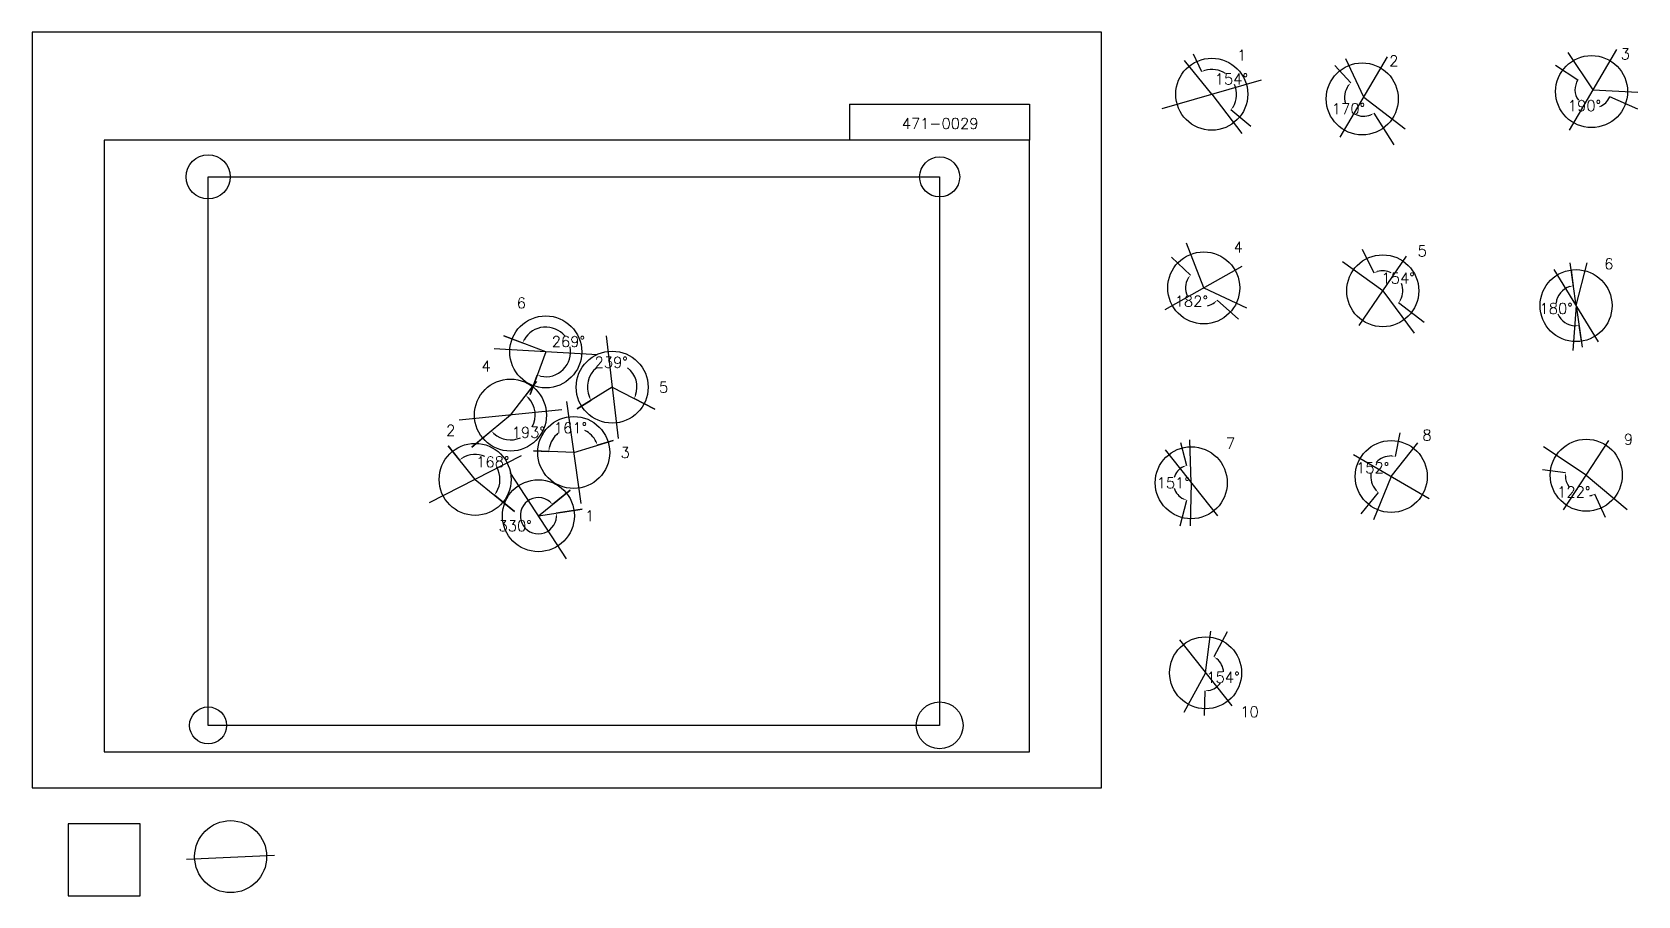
# Model space of a CAD drawing. Extents: x 0 to 2230150, y -150000 to 1050000.
import ezdxf

# ---------------------------------------------------------------- set-up
doc = ezdxf.new("R2010")
doc.units = 0
doc.header["$MEASUREMENT"] = 0
doc.layers.get('0').update_dxf_attribs({"linetype": 'CONTINUOUS'})
doc.layers.get('Defpoints').update_dxf_attribs({"linetype": 'CONTINUOUS'})
for name, color, linetype in [('_0-0_', 7, 'CONTINUOUS'), ('_0-1_V-nasSTD', 7, 'CONTINUOUS'), ('_0-2_番号', 7, 'CONTINUOUS'), ('ADD_LINE', 7, 'CONTINUOUS'), ('文字', 7, 'CONTINUOUS'), ('画像', 7, 'CONTINUOUS')]:
    doc.layers.add(name, color=color, linetype=linetype)
doc.layers.add('位置合わせ用', color=7, linetype='CONTINUOUS', plot=False)
doc.styles.get("Standard").update_dxf_attribs({"font": 'txt', "height": 15000, "bigfont": 'bigfont.shx'})
doc.dimstyles.get("Standard").update_dxf_attribs({"dimtxt": 0.18, "dimasz": 0.18, "dimexe": 0.18, "dimexo": 0.0625, "dimgap": 0.09, "dimtad": 0, "dimtih": 1, "dimtoh": 1, "dimdec": 4, "dimzin": 0, "dimdsep": 46, "dimtxsty": 'Standard', "dimcen": 0.09, "dimadec": 0, "dimazin": 0, "dimtfac": 1, "dimtdec": 4, "dimtofl": 0, "dimtmove": 0, "dimatfit": 3, "dimfxl": 1, "dimtolj": 1, "dimtzin": 0, "dimarcsym": 0})
picture_1 = doc.add_image_def('image1.jpg', size_in_pixel=(800, 600))

# ---------------------------------------------------------------- blocks, each defined once
blk = doc.blocks.new('-000-CCURVE_ORG002')
at = {"layer": '_0-0_', "color": 5, "linetype": 'Continuous'}
for p, q in [((30, -10), (10, -10)), ((10, -10), (10, -30)), ((30, -30), (30, -10)), ((10, -30), (30, -30))]:
    blk.add_line(p, q, dxfattribs=at)
blk = doc.blocks.new('-008-$$ATRU$$11$$背景色$$色$$0_0_0')
at = {"layer": '_0-2_番号'}
blk.add_blockref('-000-CCURVE_ORG002', (0, 0), dxfattribs=at)
blk = doc.blocks.new('*D27')
at = {"layer": 'ADD_LINE', "color": 0, "linetype": 'Continuous', "lineweight": -2}
for p, q in [((1612482, 1019756), (1623866, 995044)), ((1692790, 918934), (1664951, 941812))]:
    blk.add_line(p, q, dxfattribs=at)
for start, end in [(55.935441, 106.423298), (328.898292, 23.176446)]:
    blk.add_arc((1638300, 963714), 34496, start, end, dxfattribs=at)
at = {"layer": 'ADD_LINE', "color": 0}
for points in [[(1628254, 997582), (1628840, 996022), (1623866, 995045)], [(1667157, 946376), (1668518, 945414), (1664951, 941812)]]:
    blk.add_solid(points, dxfattribs=at)
at = {"layer": 'Defpoints', "color": 0}
for p in [(1612482, 1019756), (1638300, 963714), (1672046, 970868), (1692790, 918934)]:
    blk.add_point(p, dxfattribs=at)
at = {"layer": 'ADD_LINE', "color": 0, "linetype": 'Continuous', "insert": (1665608, 984790), "char_height": 15000, "attachment_point": 5}
blk.add_mtext('\\A1;154%%d', dxfattribs=at)
blk = doc.blocks.new('*D28')
at = {"color": 0, "linetype": 'Continuous', "lineweight": -2}
for p, q in [((1809179, 1003391), (1831324, 979396)), ((1891517, 893504), (1863720, 937271))]:
    blk.add_line(p, q, dxfattribs=at)
for start, end in [(143.458517, 199.177328), (242.968088, 291.666013)]:
    blk.add_arc((1849418, 959791), 26678, start, end, dxfattribs=at)
at = {"color": 0}
for points in [[(1828604, 975119), (1827364, 976233), (1831324, 979396)], [(1859646, 934256), (1858888, 935740), (1863721, 937271)]]:
    blk.add_solid(points, dxfattribs=at)
at = {"layer": 'Defpoints', "color": 0}
for p in [(1809179, 1003391), (1849418, 959791), (1823088, 955491), (1891518, 893504)]:
    blk.add_point(p, dxfattribs=at)
at = {"color": 0, "linetype": 'Continuous', "insert": (1828270, 943528), "char_height": 15000, "attachment_point": 5}
blk.add_mtext('\\A1;170%%d', dxfattribs=at)
blk = doc.blocks.new('*D31')
at = {"layer": 'ADD_LINE', "color": 0, "linetype": 'Continuous', "lineweight": -2}
for p, q in [((2115662, 1004203), (2146913, 983688)), ((2230150, 942907), (2190978, 959896))]:
    blk.add_line(p, q, dxfattribs=at)
for start, end in [(146.716384, 215.556167), (291.744567, 336.55299)]:
    blk.add_arc((2167922, 969896), 25131, start, end, dxfattribs=at)
at = {"layer": 'ADD_LINE', "color": 0}
for points in [[(2146913, 983688), (2146913, 983688), (2146913, 983688)], [(2190978, 959896), (2190978, 959896), (2190978, 959896)]]:
    blk.add_solid(points, dxfattribs=at)
at = {"layer": 'Defpoints', "color": 0}
for p in [(2115662, 1004204), (2167922, 969896), (2146156, 957332), (2230150, 942907)]:
    blk.add_point(p, dxfattribs=at)
at = {"layer": 'ADD_LINE', "color": 0, "linetype": 'Continuous', "insert": (2155982, 947782), "char_height": 15000, "attachment_point": 5}
blk.add_mtext('\\A1;190%%d', dxfattribs=at)
blk = doc.blocks.new('*D492')
at = {"color": 0, "linetype": 'Continuous', "lineweight": -2}
for p, q in [((1582560, 737261), (1608834, 712185)), ((1675657, 651191), (1646046, 677753))]:
    blk.add_line(p, q, dxfattribs=at)
for start, end in [(147.654398, 205.986177), (282.024317, 306.788949)]:
    blk.add_arc((1627174, 694681), 25352, start, end, dxfattribs=at)
at = {"color": 0}
for points in [[(1606412, 707733), (1605099, 708759), (1608834, 712185)], [(1642919, 673763), (1641794, 674993), (1646046, 677753)]]:
    blk.add_solid(points, dxfattribs=at)
at = {"layer": 'Defpoints', "color": 0}
for p in [(1582560, 737262), (1627174, 694681), (1602920, 687300), (1675658, 651190)]:
    blk.add_point(p, dxfattribs=at)
at = {"color": 0, "linetype": 'Continuous', "insert": (1609955, 676073), "char_height": 15000, "attachment_point": 5}
blk.add_mtext('\\A1;182%%d', dxfattribs=at)
blk = doc.blocks.new('*D493')
at = {"color": 0, "linetype": 'Continuous', "lineweight": -2}
for p, q in [((1847215, 748386), (1863522, 715452)), ((1933285, 646506), (1897834, 673710))]:
    blk.add_line(p, q, dxfattribs=at)
for start, end in [(64.877904, 105.999917), (332.840982, 21.383423)]:
    blk.add_arc((1875830, 690596), 27737, start, end, dxfattribs=at)
at = {"color": 0}
for points in [[(1867883, 718035), (1868485, 716481), (1863522, 715453)], [(1899804, 678380), (1901213, 677489), (1897835, 673710)]]:
    blk.add_solid(points, dxfattribs=at)
at = {"layer": 'Defpoints', "color": 0}
for p in [(1847214, 748386), (1887525, 715747), (1875830, 690596), (1933286, 646506)]:
    blk.add_point(p, dxfattribs=at)
at = {"color": 0, "linetype": 'Continuous', "insert": (1897257, 708209), "char_height": 15000, "attachment_point": 5}
blk.add_mtext('\\A1;154%%d', dxfattribs=at)
blk = doc.blocks.new('*D494')
at = {"color": 0, "linetype": 'Continuous', "lineweight": -2}
for p, q in [((2097719, 442479), (2129651, 438247)), ((2185031, 375777), (2170441, 407971))]:
    blk.add_line(p, q, dxfattribs=at)
for start, end in [(182.32444, 213.011449), (280.28229, 284.506363)]:
    blk.add_arc((2158450, 434431), 29051, start, end, dxfattribs=at)
at = {"color": 0}
for points in [[(2130255, 433215), (2128590, 433290), (2129651, 438247)], [(2166004, 405520), (2165449, 407092), (2170441, 407970)]]:
    blk.add_solid(points, dxfattribs=at)
at = {"layer": 'Defpoints', "color": 0}
for p in [(2097719, 442479), (2158450, 434431), (2134111, 418569), (2185032, 375776)]:
    blk.add_point(p, dxfattribs=at)
at = {"color": 0, "linetype": 'Continuous', "insert": (2141135, 411104), "char_height": 15000, "attachment_point": 5}
blk.add_mtext('\\A1;122%%d', dxfattribs=at)
blk = doc.blocks.new('*D495')
at = {"color": 0, "linetype": 'Continuous', "lineweight": -2}
for p, q in [((1899485, 493442), (1893065, 460614)), ((1845899, 380648), (1869761, 410403))]:
    blk.add_line(p, q, dxfattribs=at)
for start, end in [(88.997379, 136.834749), (170.916699, 221.208715)]:
    blk.add_arc((1887594, 432640), 28505, start, end, dxfattribs=at)
at = {"color": 0}
for points in [[(1888005, 460311), (1888181, 461969), (1893065, 460615)], [(1865573, 413259), (1866726, 414463), (1869761, 410403)]]:
    blk.add_solid(points, dxfattribs=at)
at = {"layer": 'Defpoints', "color": 0}
for p in [(1899486, 493442), (1869381, 454567), (1887594, 432640), (1845899, 380648)]:
    blk.add_point(p, dxfattribs=at)
at = {"color": 0, "linetype": 'Continuous', "insert": (1861739, 444640), "char_height": 15000, "attachment_point": 5}
blk.add_mtext('\\A1;152%%d', dxfattribs=at)
blk = doc.blocks.new('*D496')
at = {"color": 0, "linetype": 'Continuous', "lineweight": -2}
for p, q in [((1594921, 479957), (1603443, 448007)), ((1594453, 364310), (1603625, 399771))]:
    blk.add_line(p, q, dxfattribs=at)
for start, end in [(116.442259, 162.722612), (197.730428, 243.989803)]:
    blk.add_arc((1609870, 423913), 24936, start, end, dxfattribs=at)
at = {"color": 0}
for points in [[(1599060, 445461), (1598471, 447020), (1603443, 448007)], [(1598646, 400720), (1599223, 402284), (1603625, 399771)]]:
    blk.add_solid(points, dxfattribs=at)
at = {"layer": 'Defpoints', "color": 0}
for p in [(1594921, 479958), (1587247, 434403), (1609870, 423913), (1594453, 364310)]:
    blk.add_point(p, dxfattribs=at)
at = {"color": 0, "linetype": 'Continuous', "insert": (1584933, 423819), "char_height": 15000, "attachment_point": 5}
blk.add_mtext('\\A1;151%%d', dxfattribs=at)
blk = doc.blocks.new('*D497')
at = {"color": 0, "linetype": 'Continuous', "lineweight": -2}
for p, q in [((2137280, 719501), (2140368, 697666)), ((2151611, 620534), (2148379, 642348))]:
    blk.add_line(p, q, dxfattribs=at)
for start, end in [(108.314688, 172.816777), (204.310121, 268.164898)]:
    blk.add_arc((2144282, 669994), 27948, start, end, dxfattribs=at)
at = {"color": 0}
for points in [[(2135690, 695715), (2135310, 697337), (2140368, 697666)], [(2143435, 641228), (2143339, 642892), (2148379, 642348)]]:
    blk.add_solid(points, dxfattribs=at)
at = {"layer": 'Defpoints', "color": 0}
for p in [(2137280, 719501), (2144282, 669994), (2122350, 652671), (2151611, 620534)]:
    blk.add_point(p, dxfattribs=at)
at = {"color": 0, "linetype": 'Continuous', "insert": (2116623, 665988), "char_height": 15000, "attachment_point": 5}
blk.add_mtext('\\A1;180%%d', dxfattribs=at)
blk = doc.blocks.new('*D662')
at = {"color": 0, "linetype": 'Continuous', "lineweight": -2}
for p, q in [((1659684, 217062), (1641346, 182000)), ((1628066, 100544), (1629066, 134978))]:
    blk.add_line(p, q, dxfattribs=at)
for start, end in [(2.755917, 50.881259), (279.845571, 326.395586)]:
    blk.add_arc((1629789, 159904), 24936, start, end, dxfattribs=at)
at = {"color": 0}
for points in [[(1645980, 179947), (1645064, 178555), (1641346, 182001)], [(1633993, 136166), (1634112, 134504), (1629066, 134978)]]:
    blk.add_solid(points, dxfattribs=at)
at = {"layer": 'Defpoints', "color": 0}
for p in [(1659684, 217062), (1629789, 159904), (1648804, 143771), (1628066, 100544)]:
    blk.add_point(p, dxfattribs=at)
at = {"color": 0, "linetype": 'Continuous', "insert": (1653916, 153603), "char_height": 15000, "attachment_point": 5}
blk.add_mtext('\\A1;154%%d', dxfattribs=at)
blk = doc.blocks.new('*D665')
at = {"layer": 'ADD_LINE', "color": 0, "linetype": 'Continuous', "lineweight": -2}
for p, q in [((756948, 526536), (776290, 538547)), ((864683, 526068), (836210, 540850))]:
    blk.add_line(p, q, dxfattribs=at)
for start, end in [(128.57056, 203.527093), (340.874436, 51.42944)]:
    blk.add_arc((805595, 556745), 34496, start, end, dxfattribs=at)
at = {"layer": 'ADD_LINE', "color": 0}
for points in [[(773229, 542588), (774705, 543362), (776290, 538547)], [(837421, 545772), (838952, 545113), (836211, 540850)]]:
    blk.add_solid(points, dxfattribs=at)
at = {"layer": 'Defpoints', "color": 0}
for p in [(782477, 582348), (805595, 556745), (756948, 526536), (864683, 526068)]:
    blk.add_point(p, dxfattribs=at)
at = {"layer": 'ADD_LINE', "color": 0, "linetype": 'Continuous', "insert": (804271, 591215), "char_height": 15000, "attachment_point": 5}
blk.add_mtext('\\A1;239%%d', dxfattribs=at)
blk = doc.blocks.new('*D668')
at = {"layer": 'ADD_LINE', "color": 0, "linetype": 'Continuous', "lineweight": -2}
for p, q in [((806877, 482805), (785140, 476124)), ((696332, 468284), (717700, 467406))]:
    blk.add_line(p, q, dxfattribs=at)
for start, end in [(129.255963, 169.334159), (25.397085, 63.154535)]:
    blk.add_arc((752167, 465989), 34496, start, end, dxfattribs=at)
at = {"layer": 'ADD_LINE', "color": 0}
for points in [[(717439, 472468), (719095, 472279), (717700, 467406)], [(782552, 480482), (784105, 481086), (785140, 476124)]]:
    blk.add_solid(points, dxfattribs=at)
at = {"layer": 'Defpoints', "color": 0}
for p in [(763622, 498528), (806878, 482805), (696332, 468284), (752167, 465989)]:
    blk.add_point(p, dxfattribs=at)
at = {"layer": 'ADD_LINE', "color": 0, "linetype": 'Continuous', "insert": (747744, 500200), "char_height": 15000, "attachment_point": 5}
blk.add_mtext('\\A1;161%%d', dxfattribs=at)
blk = doc.blocks.new('*D671')
at = {"layer": 'ADD_LINE', "color": 0, "linetype": 'Continuous', "lineweight": -2}
for p, q in [((747389, 413480), (722771, 393835)), ((763783, 387248), (727981, 381885))]:
    blk.add_line(p, q, dxfattribs=at)
blk.add_arc((703130, 378162), 25129, 50.008612, 357.100737, dxfattribs=at)
at = {"layer": 'ADD_LINE', "color": 0}
for points in [[(718683, 396832), (719876, 397996), (722771, 393835)], [(729059, 376932), (727394, 376850), (727981, 381885)]]:
    blk.add_solid(points, dxfattribs=at)
at = {"layer": 'Defpoints', "color": 0}
for p in [(747389, 413480), (681689, 391267), (763784, 387248), (703130, 378162)]:
    blk.add_point(p, dxfattribs=at)
at = {"layer": 'ADD_LINE', "color": 0, "linetype": 'Continuous', "insert": (670928, 364124), "char_height": 15000, "attachment_point": 5}
blk.add_mtext('\\A1;330%%d', dxfattribs=at)
blk = doc.blocks.new('*D674')
at = {"layer": 'ADD_LINE', "color": 0, "linetype": 'Continuous', "lineweight": -2}
for p, q in [((655302, 628182), (681192, 618196)), ((691838, 546678), (701565, 573371))]:
    blk.add_line(p, q, dxfattribs=at)
for start, end in [(39.139063, 150.59576), (258.289674, 11.324288)]:
    blk.add_arc((713376, 605782), 34496, start, end, dxfattribs=at)
at = {"layer": 'ADD_LINE', "color": 0}
for points in [[(682571, 623074), (684078, 622363), (681192, 618196)], [(706603, 572806), (706147, 571203), (701565, 573371)]]:
    blk.add_solid(points, dxfattribs=at)
at = {"layer": 'Defpoints', "color": 0}
for p in [(655302, 628182), (713376, 605782), (745713, 593770), (691838, 546678)]:
    blk.add_point(p, dxfattribs=at)
at = {"layer": 'ADD_LINE', "color": 0, "linetype": 'Continuous', "insert": (744780, 620056), "char_height": 15000, "attachment_point": 5}
blk.add_mtext('\\A1;269%%d', dxfattribs=at)
blk = doc.blocks.new('*D680')
at = {"layer": 'ADD_LINE', "color": 0, "linetype": 'Continuous', "lineweight": -2}
for p, q in [((700547, 564706), (685461, 545227)), ((610612, 473437), (637777, 495946))]:
    blk.add_line(p, q, dxfattribs=at)
for start, end in [(331.448796, 43.930695), (227.956618, 294.106634)]:
    blk.add_arc((664339, 517954), 34496, start, end, dxfattribs=at)
at = {"layer": 'ADD_LINE', "color": 0}
for points in [[(689738, 542507), (688625, 541267), (685461, 545227)], [(641839, 492913), (640636, 491760), (637777, 495945)]]:
    blk.add_solid(points, dxfattribs=at)
at = {"layer": 'Defpoints', "color": 0}
for p in [(700547, 564706), (664339, 517954), (698086, 510808), (610612, 473437)]:
    blk.add_point(p, dxfattribs=at)
at = {"layer": 'ADD_LINE', "color": 0, "linetype": 'Continuous', "insert": (689129, 493967), "char_height": 15000, "attachment_point": 5}
blk.add_mtext('\\A1;193%%d', dxfattribs=at)
blk = doc.blocks.new('*D683')
at = {"layer": 'ADD_LINE', "color": 0, "linetype": 'Continuous', "lineweight": -2}
for p, q in [((577771, 475275), (593668, 455531)), ((669792, 383883), (641952, 406761))]:
    blk.add_line(p, q, dxfattribs=at)
for start, end in [(67.069691, 120.528031), (328.898292, 29.086959)]:
    blk.add_arc((615302, 428663), 34496, start, end, dxfattribs=at)
at = {"layer": 'ADD_LINE', "color": 0}
for points in [[(597305, 459062), (598254, 457692), (593668, 455532)], [(644158, 411325), (645519, 410363), (641952, 406761)]]:
    blk.add_solid(points, dxfattribs=at)
at = {"layer": 'Defpoints', "color": 0}
for p in [(577771, 475275), (625528, 461608), (615302, 428663), (669792, 383882)]:
    blk.add_point(p, dxfattribs=at)
at = {"layer": 'ADD_LINE', "color": 0, "linetype": 'Continuous', "insert": (639816, 452933), "char_height": 15000, "attachment_point": 5}
blk.add_mtext('\\A1;168%%d', dxfattribs=at)

msp = doc.modelspace()

# ---------------------------------------------------------------- linework, layer by layer
at = {"layer": '_0-1_V-nasSTD', "color": 7, "linetype": 'Continuous'}
for p, q in [((1485000, 1050000), (0, 1050000)), ((0, 1050000), (0, 0)), ((1485000, 1050000), (0, 1050000)), ((0, 1050000), (0, 0)), ((1485000, 0), (1485000, 1050000)), ((1485000, 0), (1485000, 1050000)), ((1135000, 950000), (1135000, 900000)), ((1135000, 950000), (1385000, 950000)), ((1385000, 950000), (1385000, 900000)), ((1385000, 900000), (100000, 900000)), ((100000, 900000), (100000, 50000)), ((1385000, 50000), (1385000, 900000)), ((100000, 50000), (1385000, 50000)), ((0, 0), (1485000, 0)), ((0, 0), (1485000, 0))]:
    msp.add_line(p, q, dxfattribs=at)
at = {"layer": 'ADD_LINE', "color": 5, "linetype": 'Continuous'}
for p, q in [((1638300.12759, 963713.94411), (1600657, 1010465.5)), ((1849417.68706, 959791.40858), (1824731.61592, 1013095)), ((2167921.53926, 969895.92252), (2133337.061, 1021586.01265)), ((1638300.12759, 963713.94411), (1680185.5, 909330)), ((1849417.68706, 959791.40858), (1907070.5, 915461)), ((2167921.53926, 969895.92252), (2230150.4375, 966693.63309)), ((1627173.85936, 694681.42053), (1603053, 756584)), ((1875829.60478, 690595.69901), (1819695, 730821)), ((2144282.17651, 669993.66595), (2135874.84661, 729434.5)), ((2144282.17651, 669993.66595), (2159881.11393, 729434.5)), ((1627173.85936, 694681.42053), (1686782, 666999.5)), ((1875829.60478, 690595.69901), (1919233, 631868.5)), ((2144282.17651, 669993.66595), (2139973.5, 607862)), ((2144282.17651, 669993.66595), (2152852.5, 612158.5)), ((713376.25, 605781.94411), (655301.5, 628182)), ((713376.25, 605781.94411), (691838, 546678)), ((664338.75, 517954.44411), (700547.10869, 564706)), ((805595.25, 556744.94411), (756947.5, 526536)), ((805595.25, 556744.94411), (864683, 526067.5)), ((664338.75, 517954.44411), (610611.5, 473437)), ((615301.75, 428662.94411), (577658.62241, 475414.5)), ((752166.75, 465989.44411), (806877.5, 482805)), ((1609869.59541, 423912.59025), (1607859.5021, 483624.43754)), ((1887594.19761, 432639.77192), (1924592.5, 479202.5)), ((2158449.59821, 434430.75199), (2099218, 473956.5)), ((752166.75, 465989.44411), (696331.5, 468284.5)), ((615301.75, 428662.94411), (669791.57413, 383882.53968)), ((1609869.59541, 423912.59025), (1608159.50179, 364310.06247)), ((1887594.19761, 432639.77192), (1862762, 372404)), ((2158449.59821, 434430.75199), (2215384.5, 387018.5)), ((703129.75, 378161.94411), (747389, 413480)), ((703129.75, 378161.94411), (763783.5, 387248.5)), ((1629789, 159904), (1636845.5, 217647.28885)), ((1629789, 159904), (1599375.79815, 104642.5))]:
    msp.add_line(p, q, dxfattribs=at)
at = {"layer": 'ADD_LINE', "color": 1, "linetype": 'Continuous'}
for p, q in [((1816519.43706, 903878.65858), (1882315.93706, 1015704.15858)), ((2135023.28926, 913983.17252), (2200819.78926, 1025808.67252)), ((1569397.37759, 943664.44411), (1707202.87759, 983763.44411)), ((1843082.10478, 642335.94901), (1908577.10478, 738855.44901)), ((1573690.48436, 664418.92053), (1680657.23436, 724943.92053)), ((2113351.05151, 720119.29095), (2175213.30151, 619868.04095)), ((797362.77631, 628031.67348), (813827.72369, 485458.21474)), ((785009.06899, 601502.84947), (641743.43101, 610061.03876)), ((742145.59868, 537046.80076), (762187.90132, 394932.08746)), ((735742.57078, 525100.47703), (592934.92922, 510808.41119)), ((1573599.84541, 469670.84025), (1646139.34541, 378154.34025)), ((2126994.59821, 386171.00199), (2189904.59821, 482690.50199)), ((679123.02617, 461471.7252), (551480.47383, 395854.16303)), ((1835025.69761, 463233.02192), (1940162.69761, 402046.52192)), ((742381.8957, 318088.31873), (663877.6043, 438235.56949)), ((1593519.25, 205662.25), (1666058.75, 114145.75)), ((214262.32302, -98799.56876), (336470.78129, -93322.43898))]:
    msp.add_line(p, q, dxfattribs=at)
at = {"layer": 'ADD_LINE', "color": 5, "linetype": 'ByBlock'}
for centre in [(1638300.12759, 963713.94411), (1847299.84098, 957259.81804), (2165803.69318, 967364.33199), (1627173.85936, 694681.42053), (1875829.60478, 690595.69901), (2144282.17651, 669993.66595), (713376.25, 605781.94411), (805595.25, 556744.94411), (664338.75, 517954.44411), (752166.75, 465989.44411), (615301.75, 428662.94411), (1609869.59541, 423912.59025), (1887594.19761, 432639.77192), (2158449.59821, 434430.75199), (703129.75, 378161.94411), (1629789, 159904), (275704.61091, -95468.83904)]:
    msp.add_circle(centre, 50000, dxfattribs=at)
at = {"layer": '位置合わせ用', "color": 5, "linetype": 'Continuous'}
for centre, radius in [((244424.4, 848880.595), 30579.2687), ((1260424.4, 848880.595), 27848.33235), ((244424.4, 86880.595), 25672.78835), ((1260424.4, 86880.595), 32483.49996)]:
    msp.add_circle(centre, radius, dxfattribs=at)

# ---------------------------------------------------------------- block references
at = {"layer": '_0-0_', "xscale": 5000, "yscale": 5000, "zscale": 5000}
msp.add_blockref('-008-$$ATRU$$11$$背景色$$色$$0_0_0', (0, 0), dxfattribs=at)

# ---------------------------------------------------------------- texts
at = {"layer": '文字', "color": 5, "linetype": 'Continuous'}
for s, p in [('3', (2206162.5, 1012123.5)), ('1', (1673664.84659, 1010338.61449)), ('2', (1884735.5, 1002469.5)), ('4', (1668695.5, 743754)), ('5', (1924216.5, 738393)), ('6', (2183311.5, 720524.5)), ('6', (673017.5, 666306)), ('4', (623980, 578478.5)), ('5', (870630, 549202.5)), ('2', (574943, 489187)), ('8', (1930840.69761, 482615.93968)), ('9', (2210625.69761, 476897.98348)), ('3', (817201.5, 458447)), ('7', (1657991.59541, 471180.02727)), ('1', (768164.5, 370619.5)), ('10', (1677911, 98195.5))]:
    msp.add_text(s, height=15000, dxfattribs=at).set_placement(p)
at = {"layer": '文字', "linetype": 'Continuous'}
msp.add_text('471-0029', height=15000, dxfattribs=at).set_placement((1207698.06436, 915464.91089))

# ---------------------------------------------------------------- dimensions: what is measured, and where the dimension line sits
at = {"color": 5, "linetype": 'Continuous'}
for base, center, p1, p2, picture, middle in [((1823088.23526, 955490.96023), (1849417.68706, 959791.40858), (1809178.77504, 1003391.05715), (1891517.5, 893504), '*D28', (1828269.9978, 943527.67201)), ((1602919.66927, 687300.1765), (1627173.85936, 694681.42053), (1582560, 737261.5), (1675657.5, 651190.5), '*D492', (1609955.37168, 676073.03042)), ((1887525.02456, 715746.55986), (1875829.60478, 690595.69901), (1847214.5, 748386.5), (1933285.5, 646506), '*D493', (1897256.73514, 708208.95339)), ((2122350.14113, 652670.99813), (2144282.17651, 669993.66595), (2137279.85621, 719500.91301), (2151611.40936, 620533.75951), '*D497', (2116622.71578, 665988.26601)), ((1869381.14317, 454567.03326), (1887594.19761, 432639.77192), (1899485.5, 493442.5), (1845899, 380648), '*D495', (1861738.50652, 444639.91276)), ((1587247.09662, 434402.94997), (1609869.59541, 423912.59025), (1594921, 479957.5), (1594452.55209, 364310), '*D496', (1584933.35154, 423818.56891)), ((2134111.47282, 418568.6119), (2158449.59821, 434430.75199), (2097719, 442479), (2185031.5, 375776.5), '*D494', (2141135.0292, 411103.5675)), ((1648803.90553, 143771.4718), (1629789, 159904), (1659684.47103, 217061.94462), (1628066.5, 100544), '*D662', (1653916.18486, 153602.8851))]:
    dim = msp.add_angular_dim_3p(base=base, center=center, p1=p1, p2=p2, dimstyle='Standard', override={"dimasz": 5000, "dimtmove": 2}, dxfattribs=at)
    dim.commit()
    dim.dimension.update_dxf_attribs({"geometry": picture, "text_midpoint": middle})
at = {"layer": 'ADD_LINE', "color": 5, "linetype": 'Continuous'}
for base, center, p1, p2, override, picture, middle in [((1672045.78438, 970867.8893), (1638300.12759, 963713.94411), (1612481.5, 1019756.5), (1692790, 918933.5), {"dimasz": 5000, "dimtmove": 2}, '*D27', (1665608.30751, 984790.2719)), ((2146156.07889, 957332.10205), (2167921.53926, 969895.92252), (2115661.5, 1004203.5), (2230150.5, 942906.93528), {"dimtmove": 2}, '*D31', (2155981.84538, 947781.93238)), ((745712.78718, 593769.59016), (713376.25, 605781.94411), (655301.5, 628182), (691838, 546678), {"dimasz": 5000, "dimtmove": 2}, '*D674', (744780.22074, 620055.65792)), ((782477.29525, 582347.8434), (805595.25, 556744.94411), (756947.5, 526536), (864683, 526067.5), {"dimasz": 5000, "dimtmove": 2}, '*D665', (804270.5786, 591215.12731)), ((698085.98288, 510807.9375), (664338.75, 517954.44411), (700547.10869, 564706), (610611.5, 473437), {"dimasz": 5000, "dimtmove": 2}, '*D680', (689129.25088, 493967.3778)), ((763621.77994, 498527.58439), (752166.75, 465989.44411), (696331.5, 468284.5), (806877.5, 482805), {"dimasz": 5000, "dimtmove": 2}, '*D668', (747744.39123, 500200.42227)), ((625527.98872, 461607.9335), (615301.75, 428662.94411), (577770.86551, 475275.09768), (669791.62241, 383882.5), {"dimasz": 5000, "dimtmove": 2}, '*D683', (639815.64928, 452932.61708)), ((681688.93391, 391266.84778), (703129.75, 378161.94411), (747389, 413480), (763783.5, 387248.5), {"dimasz": 5000, "dimtmove": 2}, '*D671', (670928.08465, 364123.7083))]:
    dim = msp.add_angular_dim_3p(base=base, center=center, p1=p1, p2=p2, dimstyle='Standard', override=override, dxfattribs=at)
    dim.commit()
    dim.dimension.update_dxf_attribs({"geometry": picture, "text_midpoint": middle})

# ---------------------------------------------------------------- pictures from other files: only their frames are drawn
at = {"layer": '画像', "color": 5, "linetype": 'Continuous'}
image = msp.add_image(picture_1, insert=(244424.4, 86880.595), size_in_units=(1016000, 762000), dxfattribs=at)
image.dxf.flags = 7

doc.saveas('drawing.dxf')
